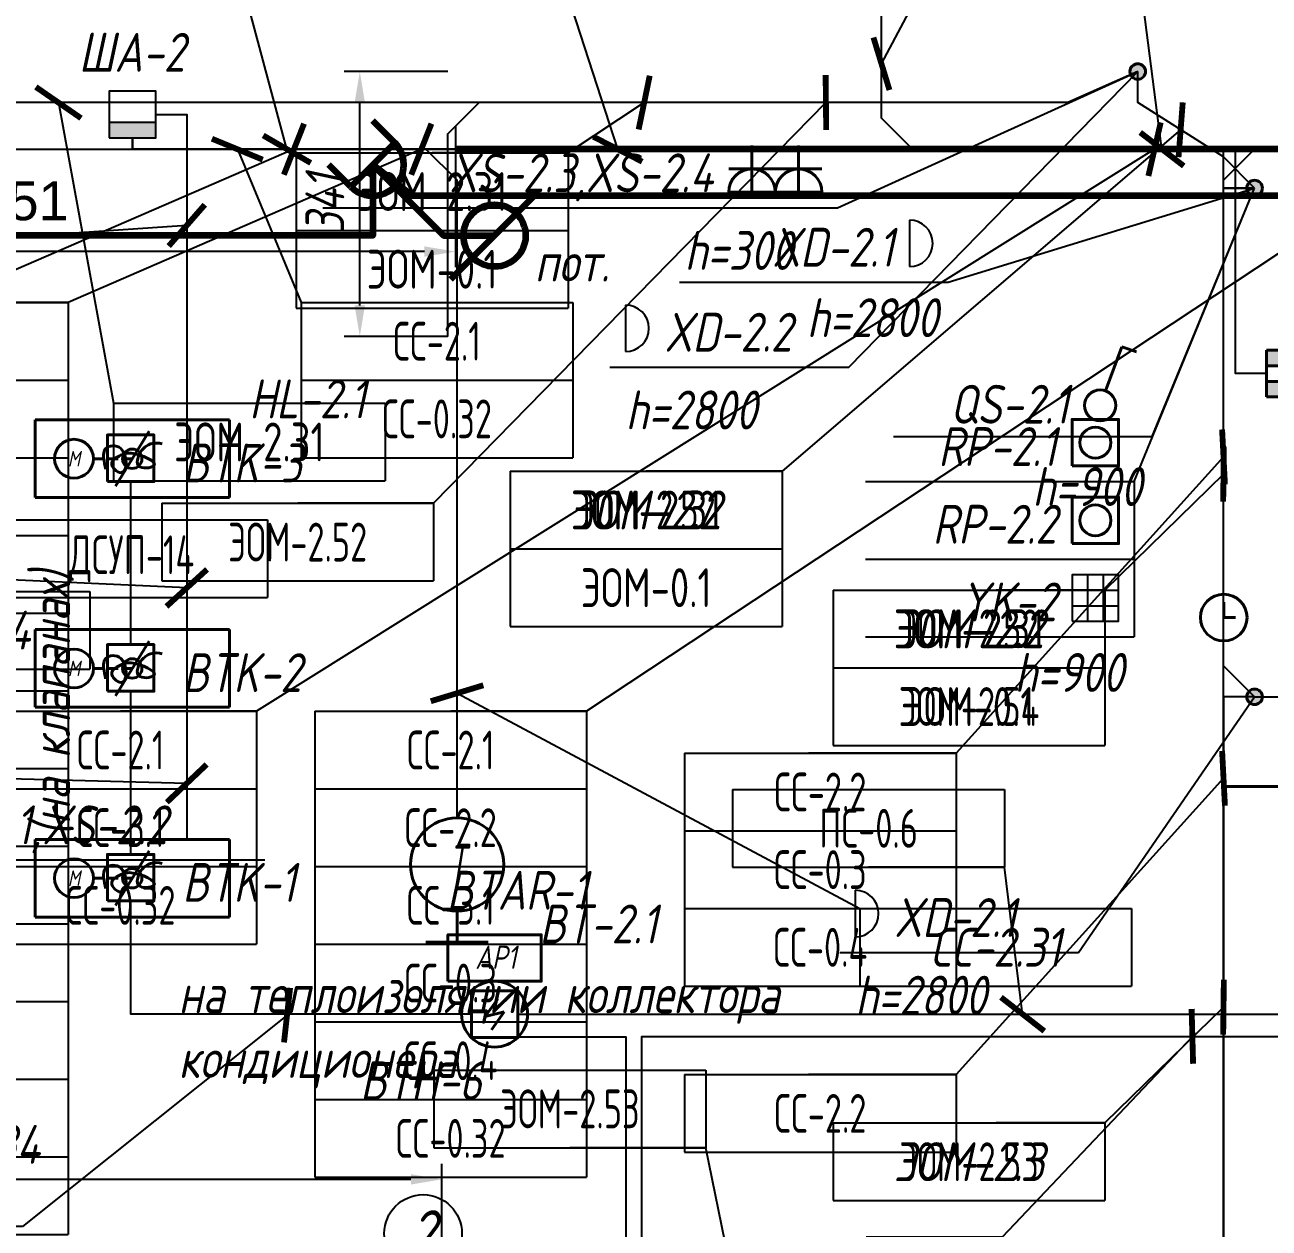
# Model space of a CAD drawing. Header units: millimetres. Extents: x -14566 to 16488, y -7315 to 17206.
# Drawn here: x 5048 to 6650, y 8181 to 9730 of the extents above; entities that cross this region are included whole.
import ezdxf
from ezdxf.enums import TextEntityAlignment as Align

# ---------------------------------------------------------------- set-up
doc = ezdxf.new("R2010")
doc.units = ezdxf.units.MM
doc.linetypes.add('DASHED', pattern=[19.05, 12.7, -6.35])
for name, color, linetype in [('01 Экспликация', 7, 'Continuous'), ('02 Розетки', 7, 'Continuous'), ('03 Стационарное ЭО', 7, 'Continuous'), ('04 Освещение', 7, 'Continuous'), ('05 Слаботочка', 7, 'Continuous'), ('06 Авт-ка климата', 7, 'Continuous'), ('07 Авт-ка общая', 7, 'Continuous'), ('08 Пож. и техн. сигн.', 7, 'Continuous'), ('09 ДСУП', 7, 'Continuous'), ('10 Привязка', 7, 'Continuous'), ('12 Трассы и коробки 220', 7, 'Continuous'), ('13 Трассы и коробки слаботочки', 7, 'Continuous'), ('14 Лотки', 7, 'Continuous')]:
    doc.layers.add(name, color=color, linetype=linetype)
doc.styles.add('GOST typeA', font='')
doc.styles.get("Standard").update_dxf_attribs({"font": 'arial.ttf'})
doc.styles.add('ГОСТ-ISOCPEUR', font='isocpeui.ttf', dxfattribs={"width": 0.8})
doc.styles.get('GOST typeA').set_extended_font_data('GOST type A')
doc.linetypes.add('220V_LINE', pattern='A,0.2,-0.05,["~220V",Standard,S=0.1,R=0,X=0,Y=-0.05],-0.4,0.1', length=0.75)
doc.dimstyles.new('ISO-25', dxfattribs={"dimtxt": 2.5, "dimasz": 2.5, "dimexe": 1.25, "dimexo": 0.625, "dimtad": 1, "dimtxsty": 'Standard', "dimcen": 2.5, "dimadec": 0, "dimazin": 0, "dimtfac": 1, "dimtmove": 0, "dimatfit": 3, "dimfxl": 1, "dimarcsym": 0})

# ---------------------------------------------------------------- blocks, each defined once
blk = doc.blocks.new('дроссель d100')
at = {"color": 0, "lineweight": -2}
for p, q in [((0, 0), (0, 100)), ((0, 100), (250, 100)), ((250, 100), (250, 0)), ((103.4, 14.7), (146.6, 85.3)), ((250, 0), (0, 0))]:
    blk.add_line(p, q, dxfattribs=at)
at = {"color": 0, "linetype": 'DASHED', "lineweight": -2}
blk.add_line((75, 50), (125, 50), dxfattribs=at)
at = {"color": 0, "lineweight": -2}
for centre, radius in [((50, 50), 25), ((125, 50), 12.5)]:
    blk.add_circle(centre, radius, dxfattribs=at)
at = {"color": 0, "lineweight": -2, "style": 'ГОСТ-ISOCPEUR', "width": 0.8}
blk.add_text('M', height=20, dxfattribs=at).set_placement((50, 50), align=Align.MIDDLE_CENTER)
blk = doc.blocks.new('датчик температуры')
at = {"color": 0, "lineweight": -2}
for p, q in [((0, 2), (0, 0)), ((-2, 0), (2, 0))]:
    blk.add_line(p, q, dxfattribs=at)
blk.add_circle((0, 5), 3, dxfattribs=at)
at = {"color": 0, "lineweight": -2, "style": 'ГОСТ-ISOCPEUR', "width": 0.6}
blk.add_text('T', height=2.5, rotation=360, dxfattribs=at).set_placement((-0.014, 5), align=Align.MIDDLE_CENTER)
blk = doc.blocks.new('часы')
at = {"color": 0, "lineweight": -2}
for q in [(9893.498, 982.52), (9894.248, 981.52)]:
    blk.add_line((9893.498, 981.52), q, dxfattribs=at)
blk.add_circle((9893.498, 981.52), 1.5, dxfattribs=at)
blk = doc.blocks.new('геркон')
at = {"lineweight": -2}
for points in [[(3, 2), (3, 3), (0, 3), (0, 2)], [(3, 0), (3, 1), (0, 1), (0, 0)]]:
    blk.add_hatch(color=0, dxfattribs=at).paths.add_polyline_path(points)
at = {"color": 0, "lineweight": -2}
for p, q in [((0, 0), (0, 3)), ((0, 3), (3, 3)), ((3, 3), (3, 0)), ((0, 2), (3, 2)), ((0, 1), (3, 1)), ((3, 0), (0, 0))]:
    blk.add_line(p, q, dxfattribs=at)
blk = doc.blocks.new('шкаф')
blk.add_hatch(color=256).paths.add_polyline_path([(3, 0), (3, 1), (0, 1), (0, 0)])
blk.add_line((0, 1), (3, 1))
blk.add_lwpolyline([(0, 0), (3, 0), (3, 3), (0, 3)], close=True)
blk = doc.blocks.new('кнопка 1')
at = {"color": 0, "lineweight": -2}
for p, q in [((0.346, 0.938), (1.394, 3.777)), ((1.394, 3.777), (2.342, 3.448))]:
    blk.add_line(p, q, dxfattribs=at)
blk.add_circle((0, 0), 1, dxfattribs=at)
blk = doc.blocks.new('розетка скрытая трехполюсная')
at = {"color": 0, "lineweight": -2}
for p, q in [((0, 0), (0, 3)), ((-1.5, 1.5), (1.5, 1.5)), ((-1.5, 0), (1.5, 0))]:
    blk.add_line(p, q, dxfattribs=at)
blk.add_arc((0, 0), 1.5, 0, 180, dxfattribs=at)
blk = doc.blocks.new('регулятор')
at = {"color": 0, "lineweight": -2}
blk.add_lwpolyline([(-1.5, -1.5), (-1.5, 1.5), (1.5, 1.5), (1.5, -1.5)], close=True, dxfattribs=at)
blk.add_circle((0, 0), 1, dxfattribs=at)
blk = doc.blocks.new('клавиатура ОС')
at = {"color": 0}
for p, q in [((1, 3), (1, 0)), ((2, 3), (2, 0)), ((0, 2), (3, 2)), ((0, 1), (3, 1))]:
    blk.add_line(p, q, dxfattribs=at)
blk.add_lwpolyline([(0, 0), (3, 0), (3, 3), (0, 3)], close=True, dxfattribs=at)
blk = doc.blocks.new('коробка коммутационная')
at = {"color": 0}
blk.add_line((0, 3), (0, 0), dxfattribs=at)
blk.add_arc((0, 1.5), 1.5, 270, 90, dxfattribs=at)
blk = doc.blocks.new('*T116')
at = {"layer": '02 Розетки', "color": 0, "lineweight": -2}
for p, q in [((0, 0), (350, 0)), ((0, 0), (0, -100)), ((350, 0), (350, -100)), ((0, -100), (350, -100))]:
    blk.add_line(p, q, dxfattribs=at)
at = {"layer": '02 Розетки', "color": 0, "insert": (175, -50), "char_height": 50, "width": 330, "attachment_point": 5, "style": 'ГОСТ-ISOCPEUR'}
blk.add_mtext('{ЭОМ-2.2}', dxfattribs=at)
blk = doc.blocks.new('*T117')
at = {"layer": '02 Розетки', "color": 0, "lineweight": -2}
for p, q in [((0, 0), (350, 0)), ((0, 0), (0, -100)), ((350, 0), (350, -100)), ((0, -100), (350, -100))]:
    blk.add_line(p, q, dxfattribs=at)
at = {"layer": '02 Розетки', "color": 0, "insert": (175, -50), "char_height": 50, "width": 330, "attachment_point": 5, "style": 'ГОСТ-ISOCPEUR'}
blk.add_mtext('{ЭОМ-2.2}', dxfattribs=at)
blk = doc.blocks.new('*T118')
at = {"layer": '02 Розетки', "color": 0, "lineweight": -2}
for p, q in [((0, 0), (350, 0)), ((0, 0), (0, -100)), ((350, 0), (350, -100)), ((0, -100), (350, -100))]:
    blk.add_line(p, q, dxfattribs=at)
at = {"layer": '02 Розетки', "color": 0, "insert": (175, -50), "char_height": 50, "width": 330, "attachment_point": 5, "style": 'ГОСТ-ISOCPEUR'}
blk.add_mtext('{ЭОМ-2.3}', dxfattribs=at)
blk = doc.blocks.new('*T119')
at = {"layer": '02 Розетки', "color": 0, "lineweight": -2}
for p, q in [((0, 0), (350, 0)), ((0, 0), (0, -100)), ((350, 0), (350, -100)), ((0, -100), (350, -100))]:
    blk.add_line(p, q, dxfattribs=at)
at = {"layer": '02 Розетки', "color": 0, "insert": (175, -50), "char_height": 50, "width": 330, "attachment_point": 5, "style": 'ГОСТ-ISOCPEUR'}
blk.add_mtext('{ЭОМ-2.4}', dxfattribs=at)
blk = doc.blocks.new('*T162')
at = {"layer": '03 Стационарное ЭО', "color": 0, "lineweight": -2}
for p, q in [((0, 0), (350, 0)), ((0, 0), (0, -200)), ((350, 0), (350, -200)), ((0, -100), (350, -100)), ((0, -200), (350, -200))]:
    blk.add_line(p, q, dxfattribs=at)
at = {"layer": '03 Стационарное ЭО', "color": 0, "char_height": 50, "width": 330, "attachment_point": 5, "style": 'GOST typeA'}
for s, insert in [('{\\W0.9;ЭОМ-2.31}', (175, -50)), ('{\\W0.9;ЭОМ-0.1}', (175, -150))]:
    blk.add_mtext(s, dxfattribs=dict(at, insert=insert))
blk = doc.blocks.new('*T163')
at = {"layer": '03 Стационарное ЭО', "color": 0, "lineweight": -2}
for p, q in [((0, 0), (350, 0)), ((0, 0), (0, -200)), ((350, 0), (350, -200)), ((0, -100), (350, -100)), ((0, -200), (350, -200))]:
    blk.add_line(p, q, dxfattribs=at)
at = {"layer": '03 Стационарное ЭО', "color": 0, "char_height": 50, "width": 330, "attachment_point": 5, "style": 'GOST typeA'}
for s, insert in [('{\\W0.9;ЭОМ-2.31}', (175, -50)), ('{\\W0.9;ЭОМ-0.1}', (175, -150))]:
    blk.add_mtext(s, dxfattribs=dict(at, insert=insert))
blk = doc.blocks.new('*T164')
at = {"layer": '03 Стационарное ЭО', "color": 0, "lineweight": -2}
for p, q in [((0, 0), (350, 0)), ((0, 0), (0, -100)), ((350, 0), (350, -100)), ((0, -100), (350, -100))]:
    blk.add_line(p, q, dxfattribs=at)
at = {"layer": '03 Стационарное ЭО', "color": 0, "insert": (175, -50), "char_height": 50, "width": 330, "attachment_point": 5, "style": 'GOST typeA'}
blk.add_mtext('{\\W0.9;ЭОМ-2.31}', dxfattribs=at)
blk = doc.blocks.new('*T184')
at = {"layer": '04 Освещение', "color": 0, "lineweight": -2}
for p, q in [((0, 0), (350, 0)), ((0, 0), (0, -200)), ((350, 0), (350, -200)), ((0, -100), (350, -100)), ((0, -200), (350, -200))]:
    blk.add_line(p, q, dxfattribs=at)
at = {"layer": '04 Освещение', "color": 0, "char_height": 50, "width": 330, "attachment_point": 5, "style": 'GOST typeA'}
for s, insert in [('{\\W0.8;ЭОМ-2.52}', (175, -50)), ('{\\W0.8;ЭОМ-2.54}', (175, -150))]:
    blk.add_mtext(s, dxfattribs=dict(at, insert=insert))
blk = doc.blocks.new('*T185')
at = {"layer": '04 Освещение', "color": 0, "lineweight": -2}
for p, q in [((0, 0), (350, 0)), ((0, 0), (0, -100)), ((350, 0), (350, -100)), ((0, -100), (350, -100))]:
    blk.add_line(p, q, dxfattribs=at)
at = {"layer": '04 Освещение', "color": 0, "insert": (175, -50), "char_height": 50, "width": 330, "attachment_point": 5, "style": 'GOST typeA'}
blk.add_mtext('{\\W0.8;ЭОМ-2.52}', dxfattribs=at)
blk = doc.blocks.new('*T186')
at = {"layer": '04 Освещение', "color": 0, "lineweight": -2}
for p, q in [((0, 0), (350, 0)), ((0, 0), (0, -100)), ((350, 0), (350, -100)), ((0, -100), (350, -100))]:
    blk.add_line(p, q, dxfattribs=at)
at = {"layer": '04 Освещение', "color": 0, "insert": (175, -50), "char_height": 50, "width": 330, "attachment_point": 5, "style": 'GOST typeA'}
blk.add_mtext('{\\W0.8;ЭОМ-2.53}', dxfattribs=at)
blk = doc.blocks.new('*T187')
at = {"layer": '04 Освещение', "color": 0, "lineweight": -2}
for p, q in [((0, 0), (350, 0)), ((0, 0), (0, -100)), ((350, 0), (350, -100)), ((0, -100), (350, -100))]:
    blk.add_line(p, q, dxfattribs=at)
at = {"layer": '04 Освещение', "color": 0, "insert": (175, -50), "char_height": 50, "width": 330, "attachment_point": 5, "style": 'GOST typeA'}
blk.add_mtext('{\\W0.8;ЭОМ-2.52}', dxfattribs=at)
blk = doc.blocks.new('*T219')
at = {"layer": '04 Освещение', "color": 0, "lineweight": -2}
for p, q in [((0, 0), (350, 0)), ((0, 0), (0, -100)), ((350, 0), (350, -100)), ((0, -100), (350, -100))]:
    blk.add_line(p, q, dxfattribs=at)
at = {"layer": '04 Освещение', "color": 0, "insert": (175, -50), "char_height": 50, "width": 330, "attachment_point": 5, "style": 'GOST typeA'}
blk.add_mtext('{\\W0.8;ЭОМ-2.53}', dxfattribs=at)
blk = doc.blocks.new('*T254')
at = {"layer": '07 Авт-ка общая', "color": 0, "lineweight": -2}
for p, q in [((0, 0), (350, 0)), ((0, 0), (0, -1200)), ((350, 0), (350, -1200)), ((0, -100), (350, -100)), ((0, -200), (350, -200)), ((0, -300), (350, -300)), ((0, -400), (350, -400)), ((0, -500), (350, -500)), ((0, -600), (350, -600)), ((0, -700), (350, -700)), ((0, -800), (350, -800)), ((0, -900), (350, -900)), ((0, -1000), (350, -1000)), ((0, -1100), (350, -1100)), ((0, -1200), (350, -1200))]:
    blk.add_line(p, q, dxfattribs=at)
at = {"layer": '07 Авт-ка общая', "color": 0, "char_height": 50, "width": 330, "attachment_point": 5, "style": 'GOST typeA'}
for s, insert in [('{\\W0.8;СС-1.41}', (175, -50)), ('{\\W0.8;СС-1.42}', (175, -150)), ('{\\W0.8;СС-1.43}', (175, -250)), ('{\\W0.8;СС-3.41}', (175, -350)), ('{\\W0.8;СС-3.42}', (175, -450)), ('{\\W0.8;СС-3.43}', (175, -550)), ('{\\W0.8;СС-3.44}', (175, -650)), ('{\\W0.8;СС-3.45}', (175, -750)), ('{\\W0.8;СС-3.46}', (175, -850)), ('{\\W0.8;СС-3.47}', (175, -950)), ('{\\W0.8;СС-3.48}', (175, -1050)), ('{\\W0.8;СС-3.49}', (175, -1150))]:
    blk.add_mtext(s, dxfattribs=dict(at, insert=insert))
blk = doc.blocks.new('*T264')
at = {"layer": '03 Стационарное ЭО', "color": 0, "lineweight": -2}
for p, q in [((0, 0), (350, 0)), ((0, 0), (0, -200)), ((350, 0), (350, -200)), ((0, -100), (350, -100)), ((0, -200), (350, -200))]:
    blk.add_line(p, q, dxfattribs=at)
at = {"layer": '03 Стационарное ЭО', "color": 0, "char_height": 50, "width": 330, "attachment_point": 5, "style": 'GOST typeA'}
for s, insert in [('{\\W0.9;ЭОМ-2.31}', (175, -50)), ('{\\W0.9;ЭОМ-0.1}', (175, -150))]:
    blk.add_mtext(s, dxfattribs=dict(at, insert=insert))
blk = doc.blocks.new('*T275')
at = {"layer": '06 Авт-ка климата', "color": 0, "lineweight": -2}
for p, q in [((0, 0), (350, 0)), ((0, 0), (0, -100)), ((350, 0), (350, -100)), ((0, -100), (350, -100))]:
    blk.add_line(p, q, dxfattribs=at)
at = {"layer": '06 Авт-ка климата', "color": 0, "insert": (175, -50), "char_height": 50, "width": 330, "attachment_point": 5, "style": 'ГОСТ-ISOCPEUR'}
blk.add_mtext('{СС-2.31}', dxfattribs=at)
blk = doc.blocks.new('*T331')
at = {"layer": '05 Слаботочка', "color": 0, "lineweight": -2}
for p, q in [((0, 0), (350, 0)), ((0, 0), (0, -200)), ((350, 0), (350, -200)), ((0, -100), (350, -100)), ((0, -200), (350, -200))]:
    blk.add_line(p, q, dxfattribs=at)
at = {"layer": '05 Слаботочка', "color": 0, "char_height": 50, "width": 330, "attachment_point": 5, "style": 'GOST typeA'}
for s, insert in [('{\\W0.8;СС-2.1}', (175, -50)), ('{\\W0.8;СС-0.32}', (175, -150))]:
    blk.add_mtext(s, dxfattribs=dict(at, insert=insert))
blk = doc.blocks.new('*T332')
at = {"layer": '05 Слаботочка', "color": 0, "lineweight": -2}
for p, q in [((0, 0), (350, 0)), ((0, 0), (0, -600)), ((350, 0), (350, -600)), ((0, -100), (350, -100)), ((0, -200), (350, -200)), ((0, -300), (350, -300)), ((0, -400), (350, -400)), ((0, -500), (350, -500)), ((0, -600), (350, -600))]:
    blk.add_line(p, q, dxfattribs=at)
at = {"layer": '05 Слаботочка', "color": 0, "char_height": 50, "width": 330, "attachment_point": 5, "style": 'GOST typeA'}
for s, insert in [('{\\W0.8;СС-2.1}', (175, -50)), ('{\\W0.8;СС-2.2}', (175, -150)), ('{\\W0.8;СС-3.1}', (175, -250)), ('{\\W0.8;СС-0.3}', (175, -350)), ('{\\W0.8;СС-0.4}', (175, -450)), ('{\\W0.8;СС-0.32}', (175, -550))]:
    blk.add_mtext(s, dxfattribs=dict(at, insert=insert))
blk = doc.blocks.new('*T337')
at = {"layer": '05 Слаботочка', "color": 0, "lineweight": -2}
for p, q in [((0, 0), (350, 0)), ((0, 0), (0, -100)), ((350, 0), (350, -100)), ((0, -100), (350, -100))]:
    blk.add_line(p, q, dxfattribs=at)
at = {"layer": '05 Слаботочка', "color": 0, "insert": (175, -50), "char_height": 50, "width": 330, "attachment_point": 5, "style": 'GOST typeA'}
blk.add_mtext('{\\W0.8;СС-2.2}', dxfattribs=at)
blk = doc.blocks.new('*T338')
at = {"layer": '05 Слаботочка', "color": 0, "lineweight": -2}
for p, q in [((0, 0), (350, 0)), ((0, 0), (0, -300)), ((350, 0), (350, -300)), ((0, -100), (350, -100)), ((0, -200), (350, -200)), ((0, -300), (350, -300))]:
    blk.add_line(p, q, dxfattribs=at)
at = {"layer": '05 Слаботочка', "color": 0, "char_height": 50, "width": 330, "attachment_point": 5, "style": 'GOST typeA'}
for s, insert in [('{\\W0.8;СС-2.2}', (175, -50)), ('{\\W0.8;СС-0.3}', (175, -150)), ('{\\W0.8;СС-0.4}', (175, -250))]:
    blk.add_mtext(s, dxfattribs=dict(at, insert=insert))
blk = doc.blocks.new('*T431')
at = {"layer": '08 Пож. и техн. сигн.', "color": 0, "lineweight": -2}
for p, q in [((0, 0), (350, 0)), ((0, 0), (0, -100)), ((350, 0), (350, -100)), ((0, -100), (350, -100))]:
    blk.add_line(p, q, dxfattribs=at)
at = {"layer": '08 Пож. и техн. сигн.', "color": 0, "insert": (175, -50), "char_height": 50, "width": 330, "attachment_point": 5, "style": 'GOST typeA'}
blk.add_mtext('{\\W0.8;ПС-0.6}', dxfattribs=at)
blk = doc.blocks.new('*D487')
at = {"layer": '14 Лотки', "color": 0, "lineweight": -2}
for p, q in [((4451.2, 9600.1), (4451.2, 9418.3)), ((5602.4, 9600.1), (5602.4, 9418.3)), ((5562.4, 9438.3), (4491.2, 9438.3))]:
    blk.add_line(p, q, dxfattribs=at)
at = {"layer": '14 Лотки', "color": 0}
for points in [[(4491.2, 9445), (4491.2, 9431.7), (4451.2, 9438.3)], [(5562.4, 9431.7), (5562.4, 9445), (5602.4, 9438.3)]]:
    blk.add_solid(points, dxfattribs=at)
at = {"layer": 'Defpoints', "color": 0, "transparency": 16777216}
for p in [(4451.2, 9600.1), (5602.4, 9600.1), (4451.2, 9438.3)]:
    blk.add_point(p, dxfattribs=at)
at = {"layer": '14 Лотки', "color": 0, "insert": (5026.8, 9503.3), "char_height": 50, "attachment_point": 5}
blk.add_mtext('1151', dxfattribs=at)
blk = doc.blocks.new('термокабель')
at = {"color": 0, "lineweight": -2}
blk.add_lwpolyline([(0, -3), (0, 0), (3, 0), (3, -3)], close=True, dxfattribs=at)
at = {"color": 0, "lineweight": -2, "start_tangent": (-0.152057, 0.988372), "end_tangent": (0.951223, -0.308505)}
blk.add_spline([(-0.113, -2.197), (-0.113, -0.883), (0.872, -0.883), (0.872, -2.435), (0.275, -1.838), (0.753, -1.361), (1.529, -1.182), (2.992, -1.988), (2.006, -1.988), (2.006, -1.361), (2.783, -0.584), (3.529, -0.584)], degree=3, dxfattribs=at)
blk = doc.blocks.new('расширитель ДПЛС 1 шлейф')
at = {"color": 0, "lineweight": -2}
blk.add_lwpolyline([(0, -3), (0, 0), (6, 0), (6, -3)], close=True, dxfattribs=at)
at = {"color": 0, "lineweight": -2, "style": 'ГОСТ-ISOCPEUR', "width": 0.8}
blk.add_text('АР1', height=1.5, dxfattribs=at).set_placement((1.749, -2.204))
blk = doc.blocks.new('*D508')
at = {"layer": '04 Освещение', "color": 0, "lineweight": -2, "transparency": 16777216}
for p, q in [((4451.2, 7798.7), (4451.2, 8263.9)), ((5584.9, 7928.7), (5584.9, 8263.9)), ((5544.9, 8243.9), (4491.2, 8243.9))]:
    blk.add_line(p, q, dxfattribs=at)
at = {"layer": '04 Освещение', "color": 0, "transparency": 16777216}
for points in [[(4491.2, 8250.5), (4491.2, 8237.2), (4451.2, 8243.9)], [(5544.9, 8237.2), (5544.9, 8250.5), (5584.9, 8243.9)]]:
    blk.add_solid(points, dxfattribs=at)
at = {"layer": 'Defpoints', "color": 0, "transparency": 16777216}
for p in [(4451.2, 8243.9), (5584.9, 7928.7), (4451.2, 7798.7)]:
    blk.add_point(p, dxfattribs=at)
at = {"layer": '04 Освещение', "color": 0, "transparency": 16777216, "insert": (5018.1, 8288.9), "char_height": 50, "attachment_point": 5, "style": 'ГОСТ-ISOCPEUR'}
blk.add_mtext('1134', dxfattribs=at)
blk = doc.blocks.new('*D510')
at = {"layer": '04 Освещение', "color": 0, "lineweight": -2, "transparency": 16777216}
for p, q in [((5592.7, 9670.1), (5459.2, 9670.1)), ((5479.2, 9368.9), (5479.2, 9630.1)), ((5592.7, 9328.9), (5459.2, 9328.9))]:
    blk.add_line(p, q, dxfattribs=at)
at = {"layer": '04 Освещение', "color": 0, "transparency": 16777216}
for points in [[(5485.8, 9630.1), (5472.5, 9630.1), (5479.2, 9670.1)], [(5472.5, 9368.9), (5485.8, 9368.9), (5479.2, 9328.9)]]:
    blk.add_solid(points, dxfattribs=at)
at = {"layer": 'Defpoints', "color": 0, "transparency": 16777216}
for p in [(5479.2, 9670.1), (5592.7, 9670.1), (5592.7, 9328.9)]:
    blk.add_point(p, dxfattribs=at)
at = {"layer": '04 Освещение', "color": 0, "transparency": 16777216, "insert": (5434.2, 9499.5), "char_height": 50, "attachment_point": 5, "rotation": 90, "style": 'ГОСТ-ISOCPEUR'}
blk.add_mtext('341', dxfattribs=at)
blk = doc.blocks.new('дымовой')
at = {"color": 0, "lineweight": -2}
for p, q in [((-1.301, 2.5), (-2.113, 1.354)), ((-2.113, 1.354), (-0.894, 1.646)), ((-0.894, 1.646), (-1.707, 0.5))]:
    blk.add_line(p, q, dxfattribs=at)
blk.add_lwpolyline([(-3, 0), (-3, 3), (0, 3), (0, 0)], close=True, dxfattribs=at)
blk = doc.blocks.new('*T530')
at = {"layer": '05 Слаботочка', "color": 0, "lineweight": -2}
for p, q in [((0, 0), (350, 0)), ((0, 0), (0, -300)), ((350, 0), (350, -300)), ((0, -100), (350, -100)), ((0, -200), (350, -200)), ((0, -300), (350, -300))]:
    blk.add_line(p, q, dxfattribs=at)
at = {"layer": '05 Слаботочка', "color": 0, "char_height": 50, "width": 330, "attachment_point": 5, "style": 'GOST typeA'}
for s, insert in [('{\\W0.8;СС-2.1}', (175, -50)), ('{\\W0.8;СС-3.1}', (175, -150)), ('{\\W0.8;СС-0.32}', (175, -250))]:
    blk.add_mtext(s, dxfattribs=dict(at, insert=insert))
blk = doc.blocks.new('зажим')
at = {"layer": '09 ДСУП', "color": 0, "lineweight": -2}
for p, q in [((28.3, 28.3), (0, 56.6)), ((28.3, 28.3), (-28.3, -28.3)), ((-28.3, -28.3), (-56.6, 0))]:
    blk.add_line(p, q, dxfattribs=at)
blk.add_arc((0, 0), 40, 225, 45, dxfattribs=at)
blk = doc.blocks.new('клемма')
at = {"layer": '09 ДСУП', "color": 0, "lineweight": -2}
blk.add_line((56.6, 56.6), (-56.6, -56.6), dxfattribs=at)
blk.add_circle((0, 0), 40, dxfattribs=at)
blk = doc.blocks.new('*T570')
at = {"layer": '09 ДСУП', "color": 0, "lineweight": -2}
for p, q in [((0, 0), (350, 0)), ((0, 0), (0, -100)), ((350, 0), (350, -100)), ((0, -100), (350, -100))]:
    blk.add_line(p, q, dxfattribs=at)
at = {"layer": '09 ДСУП', "color": 0, "insert": (175, -50), "char_height": 50, "width": 330, "attachment_point": 5, "style": 'GOST typeA'}
blk.add_mtext('{\\W0.8;ДСУП-14}', dxfattribs=at)

msp = doc.modelspace()

# ---------------------------------------------------------------- hatches: boundary and pattern name
at = {"layer": '10 Привязка'}
msp.add_hatch(color=256, dxfattribs=at).paths.add_polyline_path([(6621.2, 9520.1, 1), (6641.2, 9520.1, 1)])
at = {"layer": '12 Трассы и коробки 220'}
for points in [[(6470.8, 9670.1, 1), (6490.8, 9670.1, 1)], [(6621.2, 8865.1, 1), (6641.2, 8865.1, 1)]]:
    msp.add_hatch(color=256, dxfattribs=at).paths.add_polyline_path(points)

# ---------------------------------------------------------------- linework, layer by layer
at = {"layer": '01 Экспликация'}
msp.add_circle((5560.7, 8174.2), 50, dxfattribs=at)
at = {"layer": '02 Розетки'}
for p, q in [((6094.1, 9494.7), (6480.8, 9670.1)), ((5431.7, 9494.7), (6094.1, 9494.7)), ((4742.2, 8655.3), (5356.9, 8655.3))]:
    msp.add_line(p, q, dxfattribs=at)
at = {"layer": '04 Освещение'}
for p, q in [((6499.3, 9200.3), (6631.2, 9520.1)), ((6166.5, 9200.3), (6499.3, 9200.3))]:
    msp.add_line(p, q, dxfattribs=at)
at = {"layer": '04 Освещение', "linetype": '220V_LINE', "ltscale": 200, "flags": 128}
msp.add_lwpolyline([(5592.7, 9328.9), (5592.7, 9590.1), (5632.7, 9630.1)], dxfattribs=at)
at = {"layer": '05 Слаботочка'}
msp.add_line((5186.4, 9584.9), (5186.4, 9570.1), dxfattribs=at)
for points in [[(6190.8, 9570.1), (6150.8, 9610.1), (6150.8, 9750.1)], [(4451.2, 8945.5), (4491.2, 8945.5), (4491.2, 9570.1), (5602.4, 9570.1)], [(6631.2, 7990.4), (6591.2, 7990.4), (6591.2, 9530.1), (6631.2, 9570.1)]]:
    msp.add_lwpolyline(points, dxfattribs=at)
at = {"layer": '06 Авт-ка климата'}
for p, q in [((6476.2, 9142.3), (6631.2, 9520.1)), ((6130.1, 9142.3), (6476.2, 9142.3)), ((6476.2, 9142.3), (6476.2, 8942.3)), ((6130.1, 9042.3), (6476.2, 9042.3)), ((6130.1, 8942.3), (6476.2, 8942.3))]:
    msp.add_line(p, q, dxfattribs=at)
for points in [[(5216.4, 9614.9), (5256.4, 9614.9), (5256.4, 9329), (5256.4, 8681.6)], [(4681.4, 9570.1), (5602.4, 9570.1)], [(5604.4, 8709.1), (5604.4, 9530.1), (5564.4, 9570.1)], [(6631.2, 9520.1), (6591.2, 9520.1), (6591.2, 9570.1)]]:
    msp.add_lwpolyline(points, dxfattribs=at)
at = {"layer": '06 Авт-ка климата', "linetype": 'DASHED', "lineweight": 40, "ltscale": 10}
msp.add_lwpolyline([(13128.5, 8749.7), (7674.7, 8749.7), (6536.9, 8749.7)], dxfattribs=at)
at = {"layer": '07 Авт-ка общая'}
msp.add_line((5186.4, 9584.9), (5186.4, 9570.1), dxfattribs=at)
at = {"layer": '07 Авт-ка общая', "flags": 128}
msp.add_lwpolyline([(5186.4, 9570.1), (5602.4, 9570.1)], dxfattribs=at)
at = {"layer": '08 Пож. и техн. сигн.'}
for points in [[(5602.4, 9570.1), (5186.4, 9570.1), (5186.4, 9584.9)], [(6646.5, 9281.2), (6606.5, 9281.2), (6606.5, 9570.1)]]:
    msp.add_lwpolyline(points, dxfattribs=at)
at = {"layer": '08 Пож. и техн. сигн.', "color": 1}
for points in [[(5184.2, 8932.3), (5184.2, 9142.3)], [(5184.2, 8662.3), (5184.2, 8872.3)], [(5622.8, 8456.5), (5184.2, 8456.5), (5184.2, 8602.3)], [(5682.8, 8456.5), (7007.4, 8456.5)], [(5822.1, 7756.9), (5822.1, 8426.9), (5682.6, 8426.9)], [(5842.1, 7756.9), (5842.1, 8428), (7738.2, 8428)]]:
    msp.add_lwpolyline(points, dxfattribs=at)
at = {"layer": '08 Пож. и техн. сигн.', "color": 1, "lineweight": 40}
msp.add_circle((5652.7, 8456.5), 42.4, dxfattribs=at)
at = {"layer": '09 ДСУП', "color": 3, "lineweight": 100}
for points in [[(12787.3, 9951.8), (12773.9, 9949.3), (9512.5, 9949.3), (9013.3, 9450.1), (8433.5, 9450.1), (8373.5, 9510.1), (5546.5, 9510.1), (5495.8, 9550.1)], [(5495.8, 9550.1), (5495.8, 9458.9), (4451.2, 9458.9)], [(5495.8, 9550.1), (5587, 9458.9), (5652.7, 9458.9)]]:
    msp.add_lwpolyline(points, dxfattribs=at)
at = {"layer": '10 Привязка', "lineweight": 40}
msp.add_circle((6631.2, 9520.1), 10, dxfattribs=at)
at = {"layer": '12 Трассы и коробки 220'}
for p, q in [((6108.7, 9289.5), (6480.8, 9670.1)), ((5801.3, 9289.5), (6108.7, 9289.5)), ((6404.5, 8536), (6631.2, 8865.1)), ((6097.1, 8536), (6404.5, 8536))]:
    msp.add_line(p, q, dxfattribs=at)
at = {"layer": '12 Трассы и коробки 220', "linetype": '220V_LINE', "ltscale": 200, "flags": 128}
for points in [[(6480.8, 9670.1), (6390.8, 9630.1), (4491.2, 9630.1), (4491.2, 9479.4), (4527.2, 9479.4)], [(6631.2, 9520.1), (6591.2, 9560.1), (6591.2, 9560.1), (6480.8, 9630.1), (6480.8, 9670.1)], [(6631.2, 8865.1), (6591.2, 8905.1), (6591.2, 9520.1), (6631.2, 9520.1)], [(6631.2, 8865.1), (6591.2, 8865.1), (6591.2, 7990.4), (6631.2, 7990.4)], [(6631.2, 8865.1), (6631.2, 8865.1), (7613.7, 8865.1)]]:
    msp.add_lwpolyline(points, dxfattribs=at)
at = {"layer": '12 Трассы и коробки 220', "lineweight": 40}
for centre in [(6480.8, 9670.1), (6631.2, 8865.1)]:
    msp.add_circle(centre, 10, dxfattribs=at)
at = {"layer": '13 Трассы и коробки слаботочки'}
for p, q in [((6236.9, 9398.9), (6631.2, 9520.1)), ((5890.9, 9398.9), (6236.9, 9398.9))]:
    msp.add_line(p, q, dxfattribs=at)
at = {"layer": '13 Трассы и коробки слаботочки', "lineweight": 100}
msp.add_lwpolyline([(13411.2, 8724.9), (13411.2, 9224.9), (12598.5, 10036.5), (9475.3, 10039.4), (9006, 9570.1), (5602.4, 9570.1)], dxfattribs=at)

# ---------------------------------------------------------------- block references
at = {"lineweight": 40, "xscale": 20, "yscale": 20, "zscale": 20}
msp.add_blockref('шкаф', (5156.4, 9584.9), dxfattribs=at)
for name, p in [('*T264', (5397.3, 9565.6)), ('*T254', (4753.8, 9372.9)), ('*T331', (5403.6, 9372.9)), ('*T164', (5162, 9243.2)), ('*T117', (5672.9, 9155.6)), ('*T163', (5672.9, 9155.6)), ('*T185', (5672.9, 9155.6)), ('*T187', (5224.2, 9114.3)), ('*T570', (5010.5, 9092.8)), ('*T119', (4781.8, 9000.9)), ('*T116', (6088.6, 9002.6)), ('*T162', (6088.6, 9002.6)), ('*T184', (6088.6, 9002.6)), ('*T530', (4996.2, 8846.6)), ('*T332', (5421.2, 8846.6)), ('*T338', (5897.1, 8792.6)), ('*T431', (5959.2, 8745.8)), ('*T275', (6122.9, 8592.6)), ('*T219', (5574.6, 8384.6)), ('*T337', (5897.1, 8378.8)), ('*T118', (6088.6, 8316.6)), ('*T186', (6088.6, 8316.6))]:
    msp.add_blockref(name, p)
at = {"layer": '02 Розетки', "color": 1, "lineweight": 40, "xscale": 20, "yscale": 20, "zscale": 20}
for p in [(5984.1, 9514.7), (6044.1, 9514.7)]:
    msp.add_blockref('розетка скрытая трехполюсная', p, dxfattribs=at)
at = {"layer": '04 Освещение', "color": 3, "lineweight": 40, "xscale": 20, "yscale": 20, "zscale": 20}
msp.add_blockref('кнопка 1', (6432.4, 9240.3), dxfattribs=at)
at = {"layer": '05 Слаботочка', "color": 5, "lineweight": 40, "xscale": 20, "yscale": 20, "zscale": 20}
msp.add_blockref('часы', (-191278.5, -10663.3), dxfattribs=at)
at = {"layer": '06 Авт-ка климата', "lineweight": 40}
for p in [(5061.2, 9121.6), (5061.2, 8851.6), (5061.2, 8581.6)]:
    msp.add_blockref('дроссель d100', p, dxfattribs=at)
at = {"layer": '06 Авт-ка климата', "lineweight": 40, "xscale": 20, "yscale": 20, "zscale": 20}
for name, p in [('регулятор', (6426.2, 9192.3)), ('регулятор', (6426.2, 9092.3)), ('датчик температуры', (5604.4, 8549.1))]:
    msp.add_blockref(name, p, dxfattribs=at)
at = {"layer": '06 Авт-ка климата', "xscale": 20, "yscale": 20, "zscale": 20}
msp.add_blockref('клавиатура ОС', (6396.2, 8962.3), dxfattribs=at)
at = {"layer": '08 Пож. и техн. сигн.', "lineweight": 40, "xscale": 20, "yscale": 20, "zscale": 20}
msp.add_blockref('геркон', (6646.5, 9251.2), dxfattribs=at)
at = {"layer": '08 Пож. и техн. сигн.', "color": 1, "lineweight": 40, "xscale": 20, "yscale": 20, "zscale": 20}
for name, p in [('термокабель', (5154.2, 9202.3)), ('термокабель', (5154.2, 8932.3)), ('термокабель', (5154.2, 8662.3)), ('расширитель ДПЛС 1 шлейф', (5592.7, 8558.9)), ('дымовой', (5682.8, 8426.5))]:
    msp.add_blockref(name, p, dxfattribs=at)
at = {"layer": '09 ДСУП', "lineweight": 100}
for name, p in [('зажим', (5495.8, 9550.1)), ('клемма', (5652.7, 9458.9))]:
    msp.add_blockref(name, p, dxfattribs=at)
at = {"layer": '12 Трассы и коробки 220', "xscale": 20, "yscale": 20, "zscale": 20}
for p in [(5821.3, 9309.5), (6117.1, 8556)]:
    msp.add_blockref('коробка коммутационная', p, dxfattribs=at)
at = {"layer": '13 Трассы и коробки слаботочки', "xscale": 20, "yscale": 20, "zscale": 20}
msp.add_blockref('коробка коммутационная', (6186.9, 9418.9), dxfattribs=at)

# ---------------------------------------------------------------- texts
at = {"linetype": 'Continuous', "style": 'ГОСТ-ISOCPEUR', "width": 0.8}
msp.add_text('ША-2', height=50, dxfattribs=at).set_placement((5117.2, 9669.8))
at = {"layer": '01 Экспликация', "style": 'ГОСТ-ISOCPEUR', "width": 0.8}
msp.add_text('2', height=60, dxfattribs=at).set_placement((5560.7, 8174.2), align=Align.MIDDLE)
at = {"layer": '02 Розетки', "linetype": 'Continuous', "style": 'ГОСТ-ISOCPEUR', "width": 0.8}
msp.add_text('XS-2.3,XS-2.4', height=50, dxfattribs=at).set_placement((5934.1, 9514.7), align=Align.RIGHT)
for s, p in [('h=300', (5897.3, 9414.7)), ('XS-2.1,XS-2.2', (4902.2, 8675.3))]:
    msp.add_text(s, height=50, dxfattribs=at).set_placement(p)
at = {"layer": '04 Освещение', "linetype": 'Continuous', "style": 'ГОСТ-ISOCPEUR', "width": 0.8}
for s, p in [('HL-2.1', (5486.7, 9223.7)), ('QS-2.1', (6392, 9216.8)), ('h=900', (6486, 9110.8))]:
    msp.add_text(s, height=50, dxfattribs=at).set_placement(p, align=Align.RIGHT)
at = {"layer": '06 Авт-ка климата', "linetype": 'Continuous', "style": 'ГОСТ-ISOCPEUR', "width": 0.8}
for s, p in [('RP-2.1', (6376.2, 9162.3)), ('RP-2.2', (6376.2, 9062.3)), ('YK-2', (6376.2, 8962.3)), ('h=900', (6462.9, 8871.5))]:
    msp.add_text(s, height=50, dxfattribs=at).set_placement(p, align=Align.RIGHT)
msp.add_text('BT-2.1', height=50, dxfattribs=at).set_placement((5710.4, 8547.7))
at = {"layer": '06 Авт-ка климата', "insert": (5245.8, 8507.8), "char_height": 50, "width": 905.919, "attachment_point": 1, "style": 'ГОСТ-ISOCPEUR'}
msp.add_mtext('{на теплоизоляции коллектора кондиционера}', dxfattribs=at)
at = {"layer": '08 Пож. и техн. сигн.', "linetype": 'Continuous', "style": 'ГОСТ-ISOCPEUR', "width": 0.8}
for s, p in [('BTK-3', (5250.8, 9141.2)), ('BTK-2', (5250.8, 8871.2)), ('BTK-1', (5250.8, 8601.2))]:
    msp.add_text(s, height=50, dxfattribs=at).set_placement(p)
msp.add_text('(на клапанах)', height=50, rotation=90, dxfattribs=at).set_placement((5106.1, 8686.3))
for s, p in [('BTAR-1', (5773, 8591.1)), ('BTH-6', (5636, 8346))]:
    msp.add_text(s, height=50, dxfattribs=at).set_placement(p, align=Align.RIGHT)
at = {"layer": '09 ДСУП', "linetype": 'Continuous', "style": 'ГОСТ-ISOCPEUR', "width": 0.8}
msp.add_text('пот.', height=50, dxfattribs=at).set_placement((5704.4, 9399.8))
at = {"layer": '12 Трассы и коробки 220', "linetype": 'Continuous', "style": 'ГОСТ-ISOCPEUR', "width": 0.8}
for s, p in [('XD-2.2', (5871.3, 9309.5)), ('h=2800', (5821.3, 9209.4)), ('XD-2.1', (6167.1, 8556)), ('h=2800', (6117.1, 8456))]:
    msp.add_text(s, height=50, dxfattribs=at).set_placement(p)
at = {"layer": '13 Трассы и коробки слаботочки', "linetype": 'Continuous', "style": 'ГОСТ-ISOCPEUR', "width": 0.8}
for s, p in [('XD-2.1', (6166.9, 9418.9)), ('h=2800', (6223.6, 9328.2))]:
    msp.add_text(s, height=50, dxfattribs=at).set_placement(p, align=Align.RIGHT)

# ---------------------------------------------------------------- dimensions: what is measured, and where the dimension line sits
at = {"layer": '04 Освещение', "color": 3}
dim = msp.add_linear_dim(base=(5479.2, 9670.1), p1=(5592.7, 9328.9), p2=(5592.7, 9670.1), angle=90, dimstyle='ISO-25', override={"dimtxt": 50, "dimasz": 40, "dimexe": 20, "dimexo": 0, "dimgap": 20, "dimdec": 0, "dimtxsty": 'ГОСТ-ISOCPEUR'}, dxfattribs=at)
dim.commit()
dim.dimension.update_dxf_attribs({"geometry": '*D510', "text_midpoint": (5434.2, 9499.5)})
dim = msp.add_linear_dim(base=(4451.2, 8243.9), p1=(5584.9, 7928.7), p2=(4451.2, 7798.7), dimstyle='ISO-25', override={"dimtxt": 50, "dimasz": 40, "dimexe": 20, "dimexo": 0, "dimgap": 20, "dimdec": 0, "dimtxsty": 'ГОСТ-ISOCPEUR'}, dxfattribs=at)
dim.commit()
dim.dimension.update_dxf_attribs({"geometry": '*D508', "text_midpoint": (5018.1, 8243.9), "dimtype": 160})
at = {"layer": '14 Лотки'}
dim = msp.add_linear_dim(base=(4451.2, 9438.3), p1=(5602.4, 9600.1), p2=(4451.2, 9600.1), dimstyle='ISO-25', override={"dimtxt": 50, "dimasz": 40, "dimexe": 20, "dimexo": 0, "dimgap": 40, "dimdec": 0}, dxfattribs=at)
dim.commit()
dim.dimension.update_dxf_attribs({"geometry": '*D487', "text_midpoint": (5026.8, 9503.3)})

# ---------------------------------------------------------------- leaders
at = {"layer": '02 Розетки'}
for points in [[(6536, 9595.1), (6022.9, 9155.6), (5847.9, 9155.6)], [(6591.2, 9151.7), (6438.6, 9002.6), (6298.5, 9002.6)], [(6591.2, 8465.6), (6438.6, 8316.6), (6298.5, 8316.6)]]:
    msp.add_leader(points, dimstyle='ISO-25', override={"dimasz": 50, "dimgap": 1, "dimtad": 0, "dimldrblk": 'ArchTick'}, dxfattribs=at)
at = {"layer": '03 Стационарное ЭО'}
for points in [[(5845.3, 9630.1), (5747.3, 9565.6), (5572.3, 9565.6)], [(5091.2, 9630.1), (5162, 9243.2), (5371.9, 9243.2)], [(6536, 9595.1), (6022.9, 9155.6), (5847.9, 9155.6)], [(6591.2, 9151.7), (6438.6, 9002.6), (6298.5, 9002.6)]]:
    msp.add_leader(points, dimstyle='ISO-25', override={"dimasz": 50, "dimgap": 1, "dimtad": 0, "dimldrblk": 'ArchTick'}, dxfattribs=at)
at = {"layer": '04 Освещение'}
for points in [[(6079.3, 9630.1), (5574.2, 9114.3), (5399.2, 9114.3)], [(6536, 9595.1), (6022.9, 9155.6), (5847.9, 9155.6)], [(6591.2, 9151.7), (6438.6, 9002.6), (6298.5, 9002.6)], [(6591.2, 8465.6), (6438.6, 8316.6), (6298.5, 8316.6)], [(5997.6, 7928.7), (5924.6, 8284.6), (5749.6, 8284.6)]]:
    msp.add_leader(points, dimstyle='ISO-25', override={"dimasz": 50, "dimgap": 1, "dimtad": 0, "dimldrblk": 'ArchTick'}, dxfattribs=at)
at = {"layer": '05 Слаботочка'}
for points in [[(6150.8, 9680.1), (6367.1, 10086.3), (6542.1, 10086.3)], [(6502.4, 9570.1), (5346.2, 8846.6), (5171.2, 8846.6)], [(6864.9, 9570.1), (5771.2, 8846.6), (5596.2, 8846.6)], [(5321.5, 9570.1), (5403.6, 9372.9), (5563.5, 9372.9)], [(6591.2, 9174), (6247.1, 8792.6), (6057, 8792.6)], [(6591.2, 8760.2), (6247.1, 8378.8), (6057, 8378.8)]]:
    msp.add_leader(points, dimstyle='ISO-25', override={"dimasz": 50, "dimgap": 1, "dimtad": 0, "dimldrblk": 'ArchTick'}, dxfattribs=at)
at = {"layer": '06 Авт-ка климата'}
for points in [[(7007.4, 9670.1), (6896.9, 11440.5), (6546.9, 11440.5)], [(5811.3, 9570.1), (5346.9, 10999.9), (5171.9, 10999.9)], [(6849.5, 9570.1), (6110.9, 10394.9), (5935.9, 10394.9)], [(5385.4, 9570.1), (5320.3, 9813.4), (5145.3, 9813.4)], [(5256.4, 9472), (3801.2, 9372.9), (3626.2, 9372.9)], [(5256.4, 9005.3), (3397.3, 9089.5), (3222.3, 9089.5)], [(5604.4, 8869.7), (6122.9, 8592.6), (6297.9, 8592.6)], [(5256.4, 8753.7), (3801.2, 8791.6), (3626.2, 8791.6)]]:
    msp.add_leader(points, dimstyle='ISO-25', override={"dimasz": 50, "dimgap": 1, "dimtad": 0, "dimldrblk": 'ArchTick'}, dxfattribs=at)
at = {"layer": '07 Авт-ка общая'}
msp.add_leader([(5558.4, 9570.1), (5103.8, 9372.9), (4753.8, 9372.9)], dimstyle='ISO-25', override={"dimasz": 50, "dimgap": 1, "dimtad": 0, "dimldrblk": 'ArchTick'}, dxfattribs=at)
at = {"layer": '08 Пож. и техн. сигн.'}
for points in [[(6512, 9570.1), (6417.5, 10297.6), (6242.5, 10297.6)], [(5394.4, 9570.1), (4938.7, 9372.9), (4763.7, 9372.9)], [(6332.6, 8456.5), (6309.2, 8645.8), (6134.2, 8645.8)], [(5385.5, 8455.3), (5045, 8183.3), (4870, 8183.3)], [(6551.1, 8428), (6306.1, 8169.4), (6131.1, 8169.4)]]:
    msp.add_leader(points, dimstyle='ISO-25', override={"dimasz": 50, "dimgap": 1, "dimtad": 0, "dimldrblk": 'ArchTick'}, dxfattribs=at)
at = {"layer": '09 ДСУП'}
msp.add_leader([(4837.8, 9458.9), (5010.5, 9092.8), (5170.4, 9092.8)], dimstyle='ISO-25', override={"dimasz": 50, "dimgap": 1, "dimtad": 0, "dimldrblk": 'ArchTick'}, dxfattribs=at)

doc.saveas('drawing.dxf')
